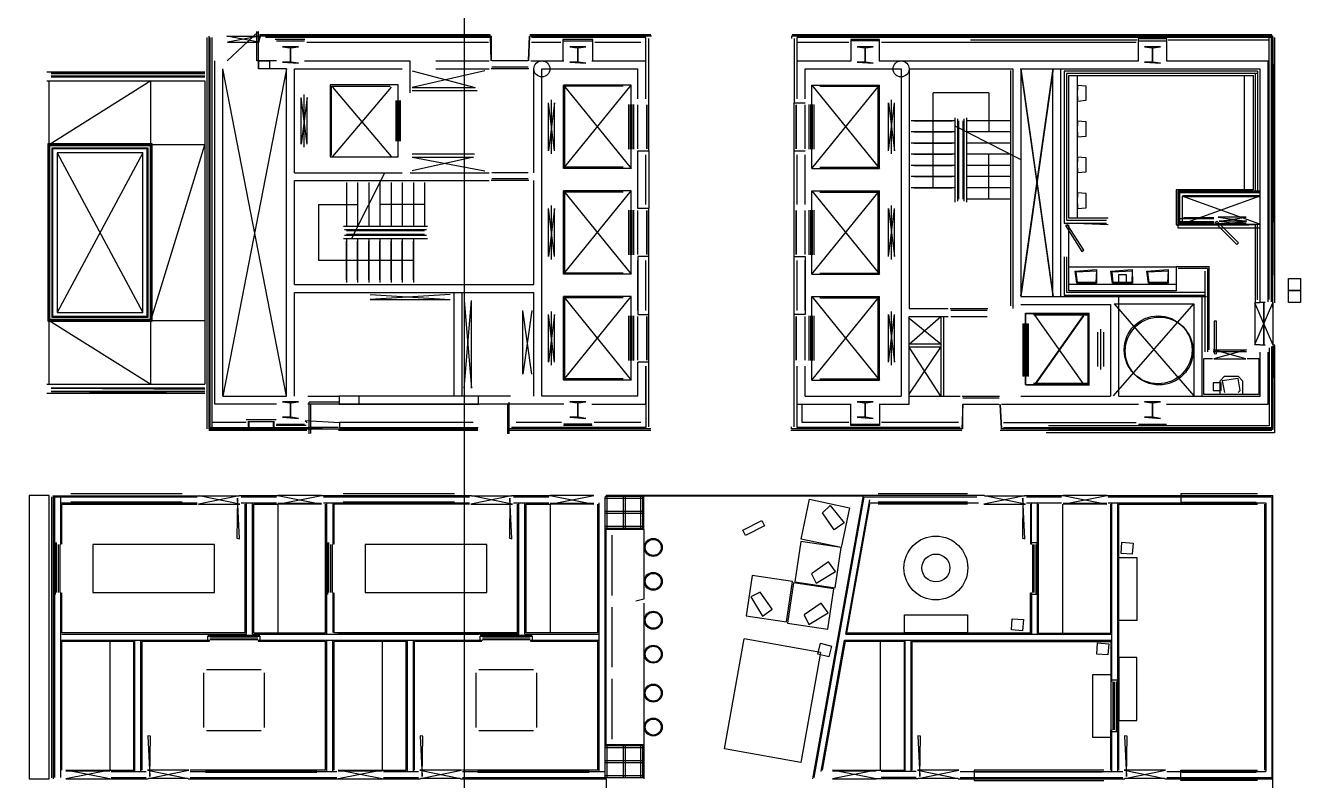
# Model space of a CAD drawing. Header units: millimetres. Extents: x -167342 to 210257, y -148500 to 0.
# Drawn here: x 105916 to 137866, y -99230 to -80312 of the extents above; entities that cross this region are included whole.
import ezdxf

# ---------------------------------------------------------------- set-up
doc = ezdxf.new("R2010")
doc.units = ezdxf.units.MM
doc.layers.add('CONTROL_SIMPLIFIED', color=7, linetype='Continuous')

msp = doc.modelspace()

# ---------------------------------------------------------------- linework, layer by layer
at = {"layer": 'CONTROL_SIMPLIFIED'}
for p, q in [((110467, -90420), (110467, -80610)), ((110507, -80580), (110507, -90420)), ((110538, -80611), (110538, -90387)), ((110588, -80611), (110588, -90387)), ((111782, -80540), (117562, -80540)), ((117560, -80611), (111927, -80611)), ((112917, -80661), (112172, -80661)), ((112207, -80700), (112907, -80700)), ((112207, -80700), (112907, -80700)), ((117517, -80736), (112967, -80736)), ((118552, -80540), (121587, -80540)), ((121607, -80580), (118552, -80580)), ((121457, -80611), (118597, -80611)), ((119335, -80736), (118597, -80736)), ((119407, -80700), (120107, -80700)), ((119407, -80700), (120107, -80700)), ((121332, -80736), (120180, -80736)), ((121457, -82150), (121457, -80611)), ((121537, -82250), (121537, -80635)), ((125127, -80540), (137144, -80540)), ((125257, -82150), (125257, -80611)), ((137143, -80611), (125257, -80611)), ((126547, -80736), (125257, -80736)), ((127307, -80700), (126607, -80700)), ((127307, -80700), (126607, -80700)), ((133747, -80736), (127367, -80736)), ((129587, -80543), (137144, -80543)), ((129587, -80583), (137144, -80583)), ((137143, -80612), (129593, -80612)), ((129597, -80592), (137165, -80592)), ((133807, -80700), (134507, -80700)), ((133807, -80700), (134507, -80700)), ((137081, -80677), (134549, -80677)), ((137079, -87178), (137078, -80612)), ((137143, -87234), (137143, -80612)), ((137165, -87234), (137165, -80592)), ((110657, -89800), (110657, -81200)), ((110657, -89800), (110657, -81200)), ((110857, -89600), (110857, -81400)), ((112457, -81400), (110857, -89600)), ((112457, -89600), (110857, -81400)), ((110857, -89600), (110857, -81400)), ((112457, -89600), (112457, -81400)), ((112457, -89600), (112457, -81400)), ((112657, -84000), (112657, -81400)), ((112657, -81400), (115357, -81400)), ((112657, -84000), (112657, -81400)), ((112657, -81400), (115357, -81400)), ((112907, -81200), (115557, -81200)), ((112907, -81200), (115557, -81200)), ((115557, -82000), (115557, -81200)), ((115557, -82000), (115557, -81200)), ((117426, -81450), (115607, -81862)), ((115607, -81450), (117188, -81862)), ((116197, -81200), (117534, -81200)), ((116197, -81200), (117537, -81200)), ((116197, -81400), (117534, -81400)), ((116197, -81400), (117534, -81400)), ((118527, -81400, 0), (117587, -81400, 0)), ((118512, -81200, 0), (117602, -81200, 0)), ((117602, -81350, 0), (118512, -81350, 0)), ((118577, -81200), (119407, -81200)), ((118577, -81200), (119407, -81200)), ((118657, -84000), (118657, -81400)), ((118657, -84000), (118657, -81400)), ((118857, -89600), (118857, -81400)), ((118857, -81400), (121257, -81400)), ((118857, -89600), (118857, -81400)), ((118857, -81400), (121257, -81400)), ((120107, -81200), (121457, -81200)), ((120107, -81200), (121457, -81200)), ((121257, -82150), (121257, -81400)), ((121257, -82150), (121257, -81400)), ((121457, -82150), (121457, -81200)), ((125257, -81200), (126607, -81200)), ((125257, -82150), (125257, -81200)), ((125257, -81200), (126607, -81200)), ((125457, -81400), (127857, -81400)), ((125457, -82150), (125457, -81400)), ((125457, -81400), (127857, -81400)), ((125457, -82150), (125457, -81400)), ((127307, -81200), (133807, -81200)), ((127307, -81200), (133807, -81200)), ((127857, -81400), (127857, -89600)), ((127857, -81400), (127857, -89600)), ((128057, -81400), (128057, -87400)), ((128057, -81400), (130657, -81400)), ((128057, -81400), (128057, -87400)), ((128057, -81400), (130657, -81400)), ((130599, -81440), (130599, -87340)), ((130657, -81400), (130657, -87400)), ((130657, -81400), (130657, -87400)), ((130849, -81390), (131659, -87090)), ((131659, -81390), (130849, -87090)), ((130857, -81400), (136857, -81400)), ((130857, -81400), (130857, -87100)), ((130857, -81400), (131667, -87100)), ((131667, -81400), (130857, -87100)), ((130857, -81400), (136857, -81400)), ((130857, -81400), (130857, -87100)), ((131654, -81390), (131654, -87090)), ((131854, -81390), (131854, -87090)), ((136792, -81454), (131946, -81454)), ((131946, -81454), (131946, -85262)), ((134507, -81200), (137057, -81200)), ((134507, -81200), (137057, -81200)), ((136792, -81454), (136792, -84463)), ((136857, -87173), (136857, -81400)), ((136857, -87234), (136857, -81400)), ((137057, -87173), (137057, -81200)), ((137057, -87234), (137057, -81200)), ((109057, -81700), (106507, -83300)), ((136792, -81519), (132001, -81519)), ((132011, -85187), (132011, -81519)), ((132059, -85142), (132059, -81567)), ((132059, -81567), (136679, -81567)), ((132279, -85142), (132278, -81561)), ((136459, -84427), (136459, -81567)), ((136678, -81561), (136679, -84427)), ((136727, -81519), (136727, -84463)), ((112897, -83360), (112897, -82040)), ((115254, -81800), (113554, -81800)), ((113554, -81800), (113554, -83600)), ((113584, -83570), (113584, -81830)), ((113584, -81830), (115054, -81830)), ((113610, -81858), (115080, -83598)), ((115080, -81858), (113610, -83598)), ((115254, -83600), (115254, -81800)), ((115607, -81862), (117188, -81862)), ((115607, -81938), (117233, -81938)), ((119397, -83895), (121097, -81805)), ((119397, -81805), (121097, -83895)), ((119397, -83895), (119397, -81805)), ((121097, -81805), (119397, -81805)), ((119427, -83865), (119427, -81835)), ((120897, -81835), (119427, -81835)), ((121097, -83895), (121097, -81805)), ((125617, -83895), (127317, -81805)), ((125617, -81805), (127317, -83895)), ((125617, -81805), (127317, -81805)), ((125617, -83895), (125617, -81805)), ((125817, -81835), (127287, -81835)), ((127287, -83865), (127287, -81835)), ((127317, -83895), (127317, -81805)), ((128657, -84380), (128657, -82000)), ((130057, -82000), (128657, -82000)), ((130057, -82000), (130057, -82980)), ((112822, -83285), (112822, -82115)), ((112972, -83285), (112822, -82115)), ((112972, -82115), (112822, -83285)), ((112972, -83285), (112972, -82115)), ((115193, -82190), (115193, -83210)), ((115233, -83210), (115233, -82190)), ((115277, -82190), (115277, -83210)), ((115317, -83210), (115317, -82190)), ((119172, -82250), (119022, -83450)), ((119172, -83450), (119022, -82250)), ((119022, -83450), (119022, -82250)), ((119097, -83525), (119097, -82175)), ((119172, -83450), (119172, -82250)), ((121037, -83410), (121037, -82290)), ((121077, -83410), (121077, -82290)), ((121120, -83410), (121120, -82290)), ((121160, -83410), (121160, -82290)), ((121257, -83400, 0), (121257, -82300)), ((121487, -82300), (121487, -83400)), ((121487, -83400, 0), (121487, -82300)), ((121537, -83450), (121537, -82250)), ((121537, -83450), (121537, -82250)), ((121537, -83400), (121537, -82300)), ((125177, -83450), (125177, -82250)), ((125177, -83450), (125177, -82250)), ((125177, -83400), (125177, -82300)), ((125227, -82300), (125227, -83400)), ((125227, -83400, 0), (125227, -82300)), ((125457, -83400, 0), (125457, -82300)), ((125553, -83410), (125553, -82290)), ((125593, -83410), (125593, -82290)), ((125637, -83410), (125637, -82290)), ((125677, -83410), (125677, -82290)), ((127542, -83450), (127542, -82250)), ((127542, -83450), (127692, -82250)), ((127542, -82250), (127692, -83450)), ((127617, -83525), (127617, -82175)), ((127692, -83450), (127692, -82250)), ((129207, -82700), (128107, -82700)), ((129207, -82625), (129207, -84735)), ((129282, -84710), (129282, -82650)), ((129307, -84660), (129307, -82700)), ((129407, -82700), (129407, -84660)), ((129432, -82650), (129432, -84710)), ((129507, -84735), (129507, -82625)), ((130607, -82700), (129507, -82700)), ((129207, -82980), (128107, -82980)), ((130607, -82980), (129507, -82980)), ((110407, -83300), (106507, -83300)), ((109057, -87700), (110407, -83300)), ((129207, -83260), (128107, -83260)), ((130607, -83260), (129507, -83260)), ((106707, -83500), (108857, -87500)), ((108857, -83500), (106707, -87500)), ((113554, -83600), (115254, -83600)), ((115607, -83532), (117170, -83532)), ((115607, -83608), (117428, -83950)), ((117139, -83608), (115607, -83950)), ((115607, -83608), (117139, -83608)), ((121257, -84800), (121257, -83550)), ((121457, -84800), (121457, -83550)), ((121457, -84800), (121457, -83550)), ((125257, -84800), (125257, -83550)), ((125257, -84800), (125257, -83550)), ((125457, -84800), (125457, -83550)), ((125457, -84800), (125457, -83550)), ((129207, -83540), (128107, -83540)), ((130607, -83540), (129507, -83540)), ((130057, -84660), (130057, -83540)), ((112657, -84000), (115357, -84000)), ((112657, -84000), (115357, -84000)), ((115557, -84000), (117537, -84000)), ((115557, -84000), (117537, -84000)), ((118512, -84000, 0), (117602, -84000, 0)), ((121097, -83895), (119397, -83895)), ((120897, -83865), (119427, -83865)), ((125617, -83895), (127317, -83895)), ((125817, -83865), (127287, -83865)), ((129207, -83820), (128107, -83820)), ((130607, -83820), (129507, -83820)), ((112657, -84200), (117537, -84200)), ((112657, -86800), (112657, -84200)), ((112657, -84200), (117537, -84200)), ((112657, -86800), (112657, -84200)), ((113957, -84250), (113957, -85350)), ((114237, -84250), (114237, -85350)), ((114517, -84250), (114517, -85350)), ((114797, -84250), (114797, -85350)), ((115077, -84250), (115077, -85350)), ((115357, -84250), (115357, -85350)), ((115637, -84250), (115637, -85350)), ((115917, -84250), (115917, -85350)), ((118527, -84200, 0), (117587, -84200, 0)), ((117602, -84150, 0), (118512, -84150, 0)), ((118657, -86800), (118657, -84200)), ((118657, -86800), (118657, -84200)), ((129207, -84100), (128107, -84100)), ((130607, -84100), (129507, -84100)), ((119397, -86545), (121097, -84455)), ((119397, -84455), (121097, -86545)), ((119397, -86545), (119397, -84455)), ((121097, -84455), (119397, -84455)), ((119427, -86515), (119427, -84485)), ((120897, -84485), (119427, -84485)), ((121097, -86545), (121097, -84455)), ((125617, -86545), (127317, -84455)), ((125617, -84455), (127317, -86545)), ((125617, -86545), (125617, -84455)), ((125617, -84455), (127317, -84455)), ((125817, -84485), (127287, -84485)), ((127287, -86515), (127287, -84485)), ((127317, -86545), (127317, -84455)), ((129207, -84380), (128107, -84380)), ((130607, -84380), (129507, -84380)), ((130607, -84660), (129507, -84660)), ((136679, -84427), (134753, -84427)), ((134753, -84427), (134753, -85308)), ((134804, -84463), (134804, -85272)), ((136857, -84478), (134804, -84478)), ((134819, -84478), (134819, -85257)), ((136857, -84493), (134819, -84493)), ((134834, -84493), (134834, -85242)), ((136857, -84508), (134834, -84508)), ((136857, -84608), (134934, -84608)), ((136857, -84583), (134935, -84583)), ((113257, -84800), (114237, -84800)), ((113257, -84800), (113257, -86200)), ((115917, -84800), (114797, -84800)), ((119022, -86100), (119022, -84900)), ((119172, -86100), (119022, -84900)), ((119172, -84900), (119022, -86100)), ((119097, -86175), (119097, -84825)), ((119172, -86100), (119172, -84900)), ((121037, -86060), (121037, -84940)), ((121077, -86060), (121077, -84940)), ((121120, -86060), (121120, -84940)), ((121160, -86060), (121160, -84940)), ((121257, -86050, 0), (121257, -84950)), ((121487, -84950), (121487, -86050)), ((121487, -86050, 0), (121487, -84950)), ((121537, -86100), (121537, -84900)), ((121537, -86100), (121537, -84900)), ((121537, -86050), (121537, -84950)), ((125177, -86100), (125177, -84900)), ((125177, -86100), (125177, -84900)), ((125177, -86050), (125177, -84950)), ((125227, -84950), (125227, -86050)), ((125227, -86050, 0), (125227, -84950)), ((125457, -86050, 0), (125457, -84950)), ((125553, -86060), (125553, -84940)), ((125593, -86060), (125593, -84940)), ((125637, -86060), (125637, -84940)), ((125677, -86060), (125677, -84940)), ((127542, -86100), (127542, -84900)), ((127542, -84900), (127692, -86100)), ((127542, -86100), (127692, -84900)), ((127617, -86175), (127617, -84825)), ((127692, -86100), (127692, -84900)), ((131946, -85262), (133004, -85262)), ((132011, -85187), (133004, -85187)), ((133049, -85142), (132059, -85142)), ((134804, -85257), (135699, -85257)), ((134819, -85242), (135699, -85242)), ((134834, -85227), (135698, -85227)), ((134853, -85152), (135698, -85152)), ((134934, -85127), (135698, -85127)), ((136782, -85272), (136782, -87189)), ((136847, -85272), (136847, -87189)), ((115992, -85350), (113882, -85350)), ((113907, -85425), (115967, -85425)), ((115967, -85575), (113907, -85575)), ((113957, -85450), (115917, -85450)), ((115917, -85550), (113957, -85550)), ((132059, -86958), (132059, -85308)), ((134753, -85308), (135743, -85308)), ((135745, -85308), (136568, -85308)), ((113882, -85650), (115992, -85650)), ((113957, -85650), (113957, -86750)), ((114237, -85650), (114237, -86750)), ((114517, -85650), (114517, -86750)), ((114797, -85650), (114797, -86750)), ((115077, -85650), (115077, -86750)), ((115357, -85650), (115357, -86750)), ((115637, -85650), (115637, -86750)), ((115637, -86200), (113257, -86200)), ((121257, -87450), (121257, -86200)), ((121457, -87450), (121457, -86200)), ((121457, -87450), (121457, -86200)), ((125257, -87450), (125257, -86200)), ((125257, -87450), (125257, -86200)), ((125457, -87450), (125457, -86200)), ((131946, -86112), (131946, -87071)), ((132011, -87006), (132011, -86112)), ((121097, -86545), (119397, -86545)), ((120897, -86515), (119427, -86515)), ((125617, -86545), (127317, -86545)), ((125817, -86515), (127287, -86515)), ((134753, -86353), (135580, -86353)), ((135532, -86401), (134801, -86401)), ((135467, -86466), (135467, -88491)), ((135532, -86401), (135532, -88491)), ((135580, -88443), (135580, -86353)), ((112657, -86800), (118657, -86800)), ((112657, -86800), (118657, -86800)), ((132060, -86793), (134753, -86793)), ((112657, -87000), (118657, -87000)), ((112657, -89600), (112657, -87000)), ((112657, -87000), (118657, -87000)), ((112657, -89600), (112657, -87000)), ((114557, -87050), (116557, -87182)), ((116557, -87050), (114557, -87182)), ((114557, -87182), (116557, -87182)), ((116657, -89600), (116657, -87000)), ((116857, -89600), (116857, -87000)), ((116907, -89400), (117089, -87200)), ((116907, -87200), (117089, -89400)), ((117089, -89400), (117089, -87200)), ((118657, -89600), (118657, -87000)), ((118657, -89600), (118657, -87000)), ((119397, -89195), (121097, -87105)), ((119397, -87105), (121097, -89195)), ((119397, -89195), (119397, -87105)), ((121097, -87105), (119397, -87105)), ((119427, -89165), (119427, -87135)), ((120897, -87135), (119427, -87135)), ((121097, -89195), (121097, -87105)), ((125617, -89195), (127317, -87105)), ((125617, -87105), (127317, -89195)), ((125617, -87105), (127317, -87105)), ((125617, -89195), (125617, -87105)), ((125817, -87135), (127287, -87135)), ((127287, -89165), (127287, -87135)), ((127317, -89195), (127317, -87105)), ((130857, -87100), (135507, -87100)), ((130857, -87100), (135394, -87100)), ((130857, -87100), (133307, -87100)), ((131946, -87071), (135467, -87071)), ((135467, -87006), (132011, -87006)), ((133307, -87100), (133307, -89600)), ((133307, -87100), (133307, -89600)), ((118375, -89050), (118375, -87450)), ((118607, -89050), (118375, -87450)), ((118607, -87450), (118375, -89050)), ((119097, -88825), (119097, -87475)), ((127617, -88825), (127617, -87475)), ((128057, -87400), (129037, -87400)), ((128057, -87400), (129037, -87400)), ((129087, -87400, 0), (130027, -87400, 0)), ((130012, -87450, 0), (129102, -87450, 0)), ((130857, -87300), (133107, -87300)), ((130857, -87300), (133107, -87300)), ((130979, -89308), (130979, -87518)), ((130979, -87518), (132573, -87518)), ((130987, -89318), (130987, -87528)), ((130987, -87528), (132581, -87528)), ((132573, -89308), (132573, -87518)), ((133107, -87300), (133107, -89600)), ((133107, -87300), (133107, -89600)), ((133184, -89590), (135194, -87290)), ((133184, -89590), (135194, -87290)), ((133194, -87290), (135194, -89590)), ((133194, -87290), (135194, -89590)), ((136944, -88299), (136944, -87267, 0)), ((136953, -88299), (136953, -87267, 0)), ((106507, -87700), (109057, -89300)), ((119022, -88750), (119022, -87550)), ((119172, -88750), (119022, -87550)), ((119172, -87550), (119022, -88750)), ((119172, -88750), (119172, -87550)), ((121037, -88710), (121037, -87590)), ((121077, -88710), (121077, -87590)), ((121120, -88710), (121120, -87590)), ((121160, -88710), (121160, -87590)), ((121257, -88700, 0), (121257, -87600)), ((121487, -87600), (121487, -88700)), ((121487, -88700, 0), (121487, -87600)), ((121537, -88750), (121537, -87550)), ((121537, -88750), (121537, -87550)), ((121537, -88700), (121537, -87600)), ((125177, -88750), (125177, -87550)), ((125177, -88750), (125177, -87550)), ((125177, -88700), (125177, -87600)), ((125227, -87600), (125227, -88700)), ((125227, -88700, 0), (125227, -87600)), ((125457, -88700, 0), (125457, -87600)), ((125553, -88710), (125553, -87590)), ((125593, -88710), (125593, -87590)), ((125637, -88710), (125637, -87590)), ((125677, -88710), (125677, -87590)), ((127542, -88750), (127542, -87550)), ((127542, -87550), (127692, -88750)), ((127542, -88750), (127692, -87550)), ((127692, -88750), (127692, -87550)), ((128057, -87600), (129037, -87600)), ((128057, -89800), (128057, -87600)), ((128057, -88300), (128857, -87600)), ((128057, -87600), (129037, -87600)), ((128057, -89800), (128057, -87600)), ((128857, -88300), (128057, -87650)), ((128857, -87600), (128857, -89600)), ((128931, -89600), (128931, -87600)), ((129102, -87600, 0), (130012, -87600, 0)), ((130915, -89098), (130915, -87778)), ((130923, -89108), (130923, -87788)), ((130955, -89098), (130955, -87778)), ((130963, -89108), (130963, -87788)), ((130999, -89098), (130999, -87778)), ((131007, -89108), (131007, -87788)), ((131039, -89098), (131039, -87778)), ((131047, -89108), (131047, -87788)), ((131179, -87548), (132543, -87548)), ((131187, -87558), (132551, -87558)), ((131205, -87578), (132433, -89318)), ((131205, -89308), (132425, -87578)), ((131213, -89318), (132433, -87588)), ((132543, -89278), (132543, -87548)), ((132784, -88854), (132784, -87994)), ((132859, -88929), (132859, -87919)), ((132934, -88854), (132934, -87994)), ((128857, -88300), (128057, -88300)), ((128857, -89600), (128057, -88374)), ((128057, -89550), (128857, -88374)), ((128857, -88374), (128057, -88374)), ((136512, -88486), (135680, -88486)), ((136512, -88491), (135680, -88491)), ((136857, -89600), (136857, -88500)), ((136857, -89600), (136857, -88500)), ((137057, -89800), (137057, -88500)), ((137057, -89800), (137057, -88500)), ((121257, -89600), (121257, -88750)), ((121257, -89600), (121257, -88850)), ((121457, -88850), (121457, -90389)), ((121457, -89800), (121457, -88850)), ((125257, -90389), (125257, -88850)), ((125257, -89800), (125257, -88850)), ((125457, -89600), (125457, -88850)), ((125457, -89600), (125457, -88850)), ((121097, -89195), (119397, -89195)), ((120897, -89165), (119427, -89165)), ((125617, -89195), (127317, -89195)), ((125817, -89165), (127287, -89165)), ((130979, -89308), (132573, -89308)), ((130987, -89318), (132581, -89318)), ((131179, -89278), (132543, -89278)), ((131187, -89288), (132551, -89288)), ((110857, -89600), (112457, -89600)), ((110857, -89600), (112457, -89600)), ((112992, -89600), (113792, -89600)), ((113762, -89750), (113022, -89750)), ((113022, -90540), (113022, -89750)), ((118068, -89601), (113802, -89600)), ((117267, -89600), (114277, -89600)), ((118038, -90541), (118038, -89751)), ((121257, -89600), (118857, -89600)), ((121257, -89600), (118857, -89600)), ((125457, -89600), (127857, -89600)), ((125457, -89600), (127857, -89600)), ((128057, -89600), (129337, -89600)), ((129387, -89600, 0), (130327, -89600, 0)), ((130312, -89650, 0), (129402, -89650, 0)), ((130857, -89600), (133107, -89600)), ((130857, -89600), (133107, -89600)), ((133307, -89600), (136857, -89600)), ((133307, -89600), (136857, -89600)), ((112207, -89800), (110657, -89800)), ((112207, -89800), (110657, -89800)), ((117267, -89800), (112992, -89800)), ((113062, -89800), (113062, -90539)), ((114277, -89800), (117267, -89800)), ((117998, -89801), (117998, -90540)), ((119407, -89800), (118077, -89800)), ((119407, -89800), (118177, -89800)), ((120107, -89800), (121457, -89800)), ((120107, -89800), (121457, -89800)), ((125257, -89800), (126607, -89800)), ((125257, -89800), (126607, -89800)), ((127307, -89800), (128057, -89800)), ((127307, -89800), (128057, -89800)), ((129402, -89800, 0), (130312, -89800, 0)), ((130377, -89800), (133807, -89800)), ((130377, -89800), (133807, -89800)), ((134507, -89800), (137057, -89800)), ((134507, -89800), (137057, -89800)), ((110538, -90389), (113355, -90389)), ((111445, -90264), (110588, -90264)), ((111447, -90185), (112197, -90185)), ((112952, -90339), (112197, -90339)), ((112207, -90300), (112907, -90300)), ((112207, -90300), (112907, -90300)), ((112999, -90375), (113759, -90375)), ((117137, -90264), (113782, -90264)), ((121457, -90389), (118091, -90389)), ((119347, -90264), (118211, -90264)), ((120117, -90339), (119397, -90339)), ((120107, -90300), (119407, -90300)), ((120107, -90300), (119407, -90300)), ((121332, -90264), (120167, -90264)), ((129340, -90389), (125257, -90389)), ((126607, -90300), (127307, -90300)), ((126607, -90300), (127307, -90300)), ((129296, -90264), (127367, -90264)), ((130423, -90264), (133747, -90264)), ((130423, -90389), (137143, -90389)), ((133807, -90300), (134507, -90300)), ((133807, -90300), (134507, -90300)), ((110507, -90420), (113357, -90420)), ((112962, -90460), (110507, -90460)), ((112957, -90420), (117252, -90420)), ((117252, -90460), (113762, -90460)), ((121587, -90460), (118052, -90460)), ((129382, -90460), (125097, -90460)), ((137144, -90460), (130342, -90460)), ((106570, -92120), (106570, -99160)), ((106610, -92091), (106610, -99189)), ((106644, -92124), (110221, -92124)), ((106644, -92125), (106644, -99155)), ((106794, -92125), (106794, -93320)), ((106794, -92274), (110221, -92274)), ((106828, -93310), (106828, -92308)), ((106828, -92308), (110219, -92308)), ((109841, -92050), (107051, -92050)), ((109841, -92050), (107051, -92050)), ((109841, -92258), (107051, -92258)), ((109841, -92258), (107051, -92258)), ((109841, -92273), (107051, -92273)), ((109841, -92273), (107051, -92273)), ((109841, -92308), (107051, -92308)), ((109841, -92308), (107051, -92308)), ((111271, -92090), (112237, -92090)), ((111321, -92124), (112203, -92124)), ((111321, -92274), (112203, -92274)), ((111421, -95531), (111421, -92308)), ((111454, -95565), (111454, -92275)), ((111604, -95565), (111604, -92275)), ((111636, -95531), (111636, -92308)), ((113337, -92090), (117096, -92090)), ((113382, -92124), (117046, -92124)), ((113382, -92274), (117046, -92274)), ((113437, -95531), (113437, -92308)), ((113469, -95565), (113469, -92274)), ((113619, -92274), (113619, -93320)), ((117044, -92308), (113653, -92308)), ((113653, -93310), (113653, -92308)), ((116666, -92050), (113876, -92050)), ((116666, -92050), (113876, -92050)), ((116666, -92258), (113876, -92258)), ((116666, -92258), (113876, -92258)), ((116666, -92273), (113876, -92273)), ((116666, -92273), (113876, -92273)), ((116666, -92308), (113876, -92308)), ((116666, -92308), (113876, -92308)), ((118096, -92090), (119062, -92090)), ((118146, -92124), (119028, -92124)), ((118146, -92274), (119028, -92274)), ((118246, -95531), (118246, -92308)), ((118279, -95565), (118279, -92275)), ((118429, -95565), (118429, -92275)), ((118461, -95531), (118461, -92308)), ((120262, -95531), (120262, -92308)), ((120294, -99005), (120294, -92275)), ((121384, -92115), (120444, -92115)), ((120444, -99155), (120444, -92125)), ((121384, -92165), (120444, -92165)), ((129951, -92090), (120469, -92090)), ((120494, -92915), (120494, -92115)), ((120902, -92915), (120902, -92115)), ((120952, -92915), (120952, -92115)), ((121334, -92915), (121334, -92115)), ((121384, -92915), (121384, -92115)), ((121409, -92940), (121409, -92090)), ((121409, -92095), (126911, -92095)), ((125644, -99190), (126912, -92090)), ((125676, -99156), (126932, -92124)), ((126469, -95565), (127071, -92195)), ((126501, -95532), (127076, -92308)), ((126932, -92124), (129757, -92124)), ((127057, -92274), (129801, -92274)), ((129521, -92050), (127281, -92050)), ((129521, -92050), (127281, -92050)), ((129521, -92258), (127281, -92258)), ((129521, -92258), (127281, -92258)), ((129521, -92273), (127281, -92273)), ((129521, -92273), (127281, -92273)), ((129521, -92308), (127281, -92308)), ((129521, -92308), (127281, -92308)), ((130951, -92090), (131916, -92090)), ((131001, -92124), (131880, -92124)), ((131001, -92274), (131880, -92274)), ((131101, -92308), (131101, -93310)), ((131126, -93269), (131126, -92274)), ((131126, -93320), (131126, -92275)), ((131276, -95565), (131276, -92275)), ((133016, -92090), (137174, -92090)), ((133050, -92124), (137132, -92124)), ((133050, -92274), (136985, -92274)), ((133116, -95540), (133116, -92308)), ((133141, -96760), (133141, -92275)), ((133291, -99005), (133291, -92275)), ((133316, -92308), (134864, -92308)), ((133316, -98972), (133316, -92308)), ((136786, -92050), (134866, -92050)), ((134896, -92258), (136756, -92258)), ((136969, -98972), (136969, -92308)), ((136994, -92275), (136994, -99006)), ((137144, -92125), (137144, -99156)), ((121384, -92490), (120444, -92490)), ((121384, -92540), (120444, -92540)), ((121384, -92865), (120444, -92865)), ((121384, -92915), (120444, -92915)), ((121409, -92940), (120469, -92940)), ((120469, -98340), (120469, -92940)), ((106669, -94571), (106669, -93268)), ((106694, -94521), (106694, -93268)), ((113494, -94571), (113494, -93268)), ((113519, -94521), (113519, -93268)), ((120609, -93087), (120609, -94594)), ((106744, -94521), (106744, -93318)), ((106781, -94520), (106781, -93320)), ((110650, -93320), (107600, -93320)), ((107600, -93320), (107600, -94520)), ((110650, -94520), (110650, -93320)), ((113569, -94521), (113569, -93318)), ((113606, -94520), (113606, -93320)), ((117475, -93320), (114425, -93320)), ((114425, -93320), (114425, -94520)), ((117475, -94520), (117475, -93320)), ((131148, -93320), (131148, -94520)), ((131185, -93319), (131185, -94521)), ((131235, -93319), (131235, -94572)), ((106794, -94520), (106794, -99155)), ((106828, -95531), (106828, -94530)), ((107600, -94520), (110650, -94520)), ((113619, -94520), (113619, -95520)), ((113653, -95531), (113653, -94530)), ((114425, -94520), (117475, -94520)), ((131101, -95532), (131101, -94530)), ((131126, -94520), (131126, -95580)), ((131126, -95565), (131126, -94520)), ((120609, -94887), (120609, -96394)), ((121409, -94790), (121409, -96490)), ((106794, -95715), (110539, -95715)), ((106826, -98972), (106826, -95749)), ((108628, -95749), (106826, -95749)), ((111421, -95531), (106828, -95531)), ((106828, -95565), (111454, -95565)), ((108628, -98972), (108628, -95749)), ((108660, -99005), (108660, -95715)), ((108810, -99005), (108810, -95715)), ((108843, -98972), (108843, -95749)), ((110529, -95749), (108843, -95749)), ((111741, -95615), (110538, -95615)), ((111739, -95665), (110539, -95665)), ((111739, -95702), (110539, -95702)), ((111604, -95565), (117288, -95565)), ((111636, -95531), (113437, -95531)), ((111739, -95715), (117364, -95715)), ((113435, -95749), (111749, -95749)), ((113435, -98972), (113435, -95749)), ((113469, -99005), (113469, -95715)), ((113619, -99005), (113619, -95715)), ((113651, -98972), (113651, -95749)), ((115453, -95749), (113651, -95749)), ((118246, -95531), (113653, -95531)), ((118279, -95565), (113754, -95565)), ((115453, -98972), (115453, -95749)), ((115485, -99005), (115485, -95715)), ((115635, -99005), (115635, -95715)), ((115668, -98972), (115668, -95749)), ((117354, -95749), (115668, -95749)), ((118566, -95615), (117363, -95615)), ((118564, -95665), (117364, -95665)), ((118564, -95702), (117364, -95702)), ((118429, -95565), (120294, -95565)), ((120262, -95531), (118461, -95531)), ((118564, -95715), (120294, -95715)), ((120260, -95749), (118574, -95749)), ((120260, -98972), (120260, -95749)), ((125855, -99006), (126443, -95715)), ((125886, -98972), (126464, -95740)), ((126443, -95715), (133141, -95715)), ((126464, -95740), (127938, -95740)), ((126469, -95565), (133141, -95565)), ((126501, -95532), (131101, -95532)), ((127963, -99005), (127963, -95715)), ((128113, -99005), (128113, -95715)), ((128138, -98972), (128138, -95748)), ((128138, -95748), (133116, -95748)), ((131301, -95540), (133116, -95540)), ((133116, -95748), (133116, -96750)), ((111820, -96459), (110454, -96459)), ((118645, -96459), (117279, -96459)), ((110378, -96535), (110378, -97900)), ((111896, -96535), (111896, -97900)), ((117203, -96535), (117203, -97900)), ((118721, -96535), (118721, -97900)), ((120609, -96686), (120609, -98195)), ((121409, -96490), (121409, -99190)), ((133163, -96760), (133163, -97960)), ((133200, -96758), (133200, -97961)), ((133250, -96758), (133250, -98011)), ((110454, -97976), (111820, -97976)), ((117279, -97976), (118645, -97976)), ((133116, -98972), (133116, -97970)), ((133141, -99005), (133141, -97960)), ((121384, -98365), (120444, -98365)), ((121409, -98340), (120469, -98340)), ((120494, -99165), (120494, -98365)), ((120902, -99165), (120902, -98365)), ((120952, -99165), (120952, -98365)), ((121334, -99165), (121334, -98365)), ((121384, -99165), (121384, -98365)), ((121384, -98415), (120444, -98415)), ((108059, -99006), (108937, -99006)), ((110043, -99006), (113717, -99006)), ((113435, -98972), (110045, -98972)), ((110423, -98972), (113213, -98972)), ((110423, -98972), (113213, -98972)), ((110423, -99007), (113213, -99007)), ((110423, -99007), (113213, -99007)), ((110423, -99022), (113213, -99022)), ((110423, -99022), (113213, -99022)), ((114886, -99006), (115768, -99006)), ((116868, -99006), (120444, -99006)), ((120260, -98972), (116870, -98972)), ((117248, -98972), (120038, -98972)), ((117248, -98972), (120038, -98972)), ((117248, -99007), (120038, -99007)), ((117248, -99007), (120038, -99007)), ((117248, -99022), (120038, -99022)), ((117248, -99022), (120038, -99022)), ((121384, -98740), (120444, -98740)), ((121384, -98790), (120444, -98790)), ((127236, -98972), (127938, -98972)), ((128238, -99006), (127360, -99006)), ((129338, -99006), (133416, -99006)), ((132908, -99021), (129718, -99021)), ((134516, -99006), (136994, -99006)), ((134896, -99022), (136756, -99022)), ((108026, -99190), (108993, -99190)), ((108059, -99156), (108937, -99156)), ((109993, -99190), (113751, -99190)), ((110043, -99156), (113717, -99156)), ((114851, -99190), (115818, -99190)), ((114886, -99156), (115768, -99156)), ((116818, -99190), (120467, -99190)), ((116868, -99156), (120444, -99156)), ((121384, -99115), (120444, -99115)), ((121384, -99165), (120444, -99165)), ((120464, -99190), (120464, -100831)), ((120469, -99190), (120469, -100831)), ((128288, -99190), (127236, -99190)), ((128238, -99156), (127360, -99156)), ((129288, -99190), (133466, -99190)), ((129338, -99156), (133416, -99156)), ((134466, -99190), (137174, -99190)), ((134516, -99156), (137144, -99156)), ((136786, -99230), (134866, -99230))]:
    msp.add_line(p, q, dxfattribs=at)
for points in [[(18926, -118638), (116918, -118638), (116918, -49344), (18926, -49344)], [(110977, -80730), (111767, -80730), (110962, -80580), (111782, -80580)], [(112355, -81229), (112760, -81257), (112566, -81229), (112566, -80871), (112760, -80843), (112355, -80843), (112548, -80871), (112548, -81229)], [(112355, -81229), (112760, -81257), (112566, -81229), (112566, -80871), (112760, -80843), (112355, -80843), (112548, -80871), (112548, -81229)], [(119555, -81229), (119960, -81257), (119766, -81229), (119766, -80871), (119960, -80843), (119555, -80843), (119748, -80871), (119748, -81229)], [(119555, -81229), (119960, -81257), (119766, -81229), (119766, -80871), (119960, -80843), (119555, -80843), (119748, -80871), (119748, -81229)], [(126755, -81229), (127160, -81257), (126966, -81229), (126966, -80871), (127160, -80843), (126755, -80843), (126948, -80871), (126948, -81229)], [(126755, -81229), (127160, -81257), (126966, -81229), (126966, -80871), (127160, -80843), (126755, -80843), (126948, -80871), (126948, -81229)], [(133955, -81229), (134360, -81257), (134166, -81229), (134166, -80871), (134360, -80843), (133955, -80843), (134148, -80871), (134148, -81229)], [(133955, -81229), (134360, -81257), (134166, -81229), (134166, -80871), (134360, -80843), (133955, -80843), (134148, -80871), (134148, -81229)], [(111767, -81200), (112027, -81200), (112027, -81400), (111767, -81400)], [(106480, -83273), (109084, -83273), (109084, -87727), (106480, -87727)], [(106489, -83282), (109075, -83282), (109075, -87718), (106489, -87718)], [(106524, -83317), (109040, -83317), (109040, -87683), (106524, -87683)], [(106582, -83375), (108982, -83375), (108982, -87625), (106582, -87625)], [(106604, -83397), (108960, -83397), (108960, -87603), (106604, -87603)], [(108857, -83500), (106707, -83500), (106707, -87500), (108857, -87500)], [(131975, -85327), (132385, -85972), (132436, -85939), (132031, -85303)], [(135772, -85214), (136312, -85754), (136270, -85797), (135737, -85264)], [(132059, -86358), (134753, -86358), (134753, -86958), (132059, -86958)], [(132740, -86748), (132276, -86748), (132246, -86482), (132750, -86462)], [(133638, -86748), (133174, -86748), (133144, -86482), (133648, -86462)], [(133306, -86756), (133506, -86756), (133506, -86556), (133306, -86556)], [(133306, -86758), (133506, -86758), (133506, -86558), (133306, -86558)], [(134536, -86748), (134072, -86748), (134042, -86482), (134546, -86462)], [(137866, -86953), (137566, -86953), (137566, -86653), (137866, -86653)], [(137866, -87253), (137566, -87253), (137566, -86953), (137866, -86953)], [(135690, -88443), (136515, -88443), (135696, -88663), (136496, -88663)], [(136410, -89562), (135850, -89562), (135850, -89212), (135960, -89102), (136300, -89102), (136410, -89212)], [(135680, -89462), (135880, -89462), (135880, -89262), (135680, -89262)], [(112355, -90129), (112760, -90157), (112566, -90129), (112566, -89771), (112760, -89743), (112355, -89743), (112548, -89771), (112548, -90129)], [(112355, -90129), (112760, -90157), (112566, -90129), (112566, -89771), (112760, -89743), (112355, -89743), (112548, -89771), (112548, -90129)], [(114277, -89600), (113777, -89600), (113777, -89800), (114277, -89800)], [(119555, -90129), (119960, -90157), (119766, -90129), (119766, -89771), (119960, -89743), (119555, -89743), (119748, -89771), (119748, -90129)], [(119555, -90129), (119960, -90157), (119766, -90129), (119766, -89771), (119960, -89743), (119555, -89743), (119748, -89771), (119748, -90129)], [(126755, -90129), (127160, -90157), (126966, -90129), (126966, -89771), (127160, -89743), (126755, -89743), (126948, -89771), (126948, -90129)], [(126755, -90129), (127160, -90157), (126966, -90129), (126966, -89771), (127160, -89743), (126755, -89743), (126948, -89771), (126948, -90129)], [(133955, -90129), (134360, -90157), (134166, -90129), (134166, -89771), (134360, -89743), (133955, -89743), (134148, -89771), (134148, -90129)], [(133955, -90129), (134360, -90157), (134166, -90129), (134166, -89771), (134360, -89743), (133955, -89743), (134148, -89771), (134148, -90129)], [(111522, -90418), (111522, -90238), (112122, -90238), (112122, -90418)], [(106010, -92091), (106010, -99191), (106510, -99191), (106510, -92091)], [(125355, -93184), (125563, -92185), (126562, -92394), (126353, -93393)], [(126184, -92949), (125887, -92522), (126077, -92340), (126430, -92777)], [(123889, -92959), (124369, -92719), (124435, -92850), (123955, -93091)], [(125344, -93243), (125194, -94253), (126204, -94402), (126353, -93393)], [(133390, -93261), (133670, -93281), (133650, -93561), (133370, -93541)], [(126041, -93751), (125614, -94049), (125730, -94285), (126213, -93997)], [(133766, -93641), (133766, -95221), (133316, -95221), (133316, -93641)], [(125135, -94242), (124126, -94092), (123976, -95102), (124985, -95251)], [(124627, -94939), (124330, -94512), (124094, -94628), (124381, -95110)], [(125159, -94277), (125010, -95286), (126019, -95436), (126169, -94427)], [(125856, -94785), (125430, -95082), (125546, -95318), (126028, -95031)], [(129519, -95532), (127939, -95532), (127939, -95082), (129519, -95082)], [(130643, -95177), (130923, -95197), (130903, -95477), (130623, -95457)], [(125841, -95791), (126113, -95860), (126044, -96132), (125772, -96063)], [(132782, -95782), (133062, -95802), (133042, -96082), (132762, -96062)], [(133766, -97727), (133766, -96147), (133316, -96147), (133316, -97727)], [(132666, -98150), (132666, -96570), (133116, -96570), (133116, -98150)]]:
    msp.add_lwpolyline(points, close=True, dxfattribs=at)
for points in [[(110972, -81200), (111752, -80460)], [(112207, -81200), (111712, -81200), (111712, -80461)], [(112457, -81400), (111752, -81400), (111752, -80460)], [(117587, -80580), (111782, -80580), (111767, -80730), (111802, -80580)], [(117587, -80580), (117587, -81200), (117572, -80580)], [(118522, -81195), (118542, -80580), (118522, -81195)], [(120130, -81200), (120130, -80661), (119385, -80661), (119385, -81200)], [(137174, -87380), (137174, -80580), (125107, -80580), (125107, -80635)], [(125177, -80635), (125177, -82250), (125457, -82250)], [(127317, -81200), (127317, -80661), (126597, -80661), (126597, -81200)], [(133767, -80679), (129593, -80679)], [(134517, -81200), (134517, -80645), (133797, -80645), (133797, -81200)], [(137174, -80613), (137214, -87234)], [(137214, -80613), (137214, -87264)], [(106454, -81473), (110407, -81473)], [(106454, -81700), (110407, -81700)], [(106507, -89300), (106507, -81700)], [(106557, -81482), (110407, -81482)], [(106557, -81517), (110407, -81517)], [(106557, -81575), (110407, -81575)], [(106557, -81597), (110407, -81597)], [(109057, -89300), (109057, -81700)], [(110407, -81700), (110407, -89300)], [(132279, -82090), (132279, -82205), (132495, -82186), (132495, -81833), (132279, -81815), (132279, -81930)], [(128174, -82700), (129140, -82700)], [(130540, -82700), (129574, -82700)], [(132279, -82987), (132279, -83102), (132495, -83083), (132495, -82730), (132279, -82712), (132279, -82827)], [(128174, -82980), (129140, -82980)], [(129202, -82825), (130857, -83667)], [(130540, -82980), (129574, -82980)], [(128174, -83260), (129140, -83260)], [(130540, -83260), (129574, -83260)], [(121257, -83450), (121537, -83450), (121537, -84900), (121257, -84900), (121257, -83450)], [(125177, -84900), (125177, -83450), (125457, -83450)], [(128174, -83540), (129140, -83540)], [(130540, -83540), (129574, -83540)], [(132279, -83884), (132279, -83999), (132495, -83980), (132495, -83627), (132279, -83609), (132279, -83724)], [(114082, -85655), (114924, -84000)], [(128174, -83820), (129140, -83820)], [(130540, -83820), (129574, -83820)], [(113957, -84318), (113957, -85283)], [(114237, -84318), (114237, -85283)], [(114517, -84318), (114517, -85283)], [(114797, -84318), (114797, -85283)], [(115077, -84318), (115077, -85283)], [(115357, -84318), (115357, -85283)], [(115637, -84318), (115637, -85283)], [(115917, -84318), (115917, -85283)], [(128174, -84100), (129140, -84100)], [(130540, -84100), (129574, -84100)], [(128174, -84381), (129140, -84381)], [(130540, -84380), (129574, -84380)], [(130540, -84660), (129574, -84660)], [(132279, -84781), (132279, -84896), (132495, -84877), (132495, -84524), (132279, -84506), (132279, -84621)], [(136857, -84463), (134789, -84463), (134789, -85272), (135699, -85272)], [(136849, -85390), (134799, -85390), (134799, -84490), (136849, -84490)], [(136849, -84590), (134899, -84590), (134899, -85290), (136849, -85290)], [(136849, -84590), (134899, -85290)], [(136849, -85290), (134899, -84590)], [(133049, -85308), (132039, -85265)], [(136514, -85308), (135744, -85308), (136496, -85215), (135830, -85215), (136514, -85308)], [(136508, -85283), (135744, -85283), (136508, -85248)], [(136523, -85215), (135833, -85215), (136503, -85115), (135799, -85115), (136523, -85215)], [(136570, -85302), (136734, -85308), (136734, -87234)], [(113957, -86683), (113957, -85718)], [(114237, -86683), (114237, -85718)], [(114517, -86683), (114517, -85718)], [(114797, -86683), (114797, -85718)], [(115077, -86683), (115077, -85718)], [(115357, -86683), (115357, -85718)], [(115638, -86683), (115638, -85718)], [(121257, -86100), (121257, -87550), (121537, -87550), (121537, -86100), (121257, -86100)], [(125457, -86100), (125457, -87550), (125177, -87550), (125177, -86100), (125457, -86100)], [(132757, -86768), (132258, -86768), (132216, -86470), (132752, -86423), (132757, -86768)], [(133655, -86768), (133156, -86768), (133114, -86470), (133650, -86423), (133655, -86768)], [(134553, -86768), (134054, -86768), (134012, -86470), (134548, -86423), (134553, -86768)], [(135394, -87100), (135394, -89600)], [(133194, -87290), (135194, -87290), (135194, -89590)], [(136982, -87244), (136724, -87264), (136982, -87244)], [(137174, -88304), (136724, -87264), (136724, -88304), (137174, -87264)], [(137174, -87255), (137172, -88313)], [(106507, -87700), (110407, -87700)], [(135762, -88541), (135762, -87722), (135702, -87722), (135702, -88531), (135762, -88541)], [(137174, -88333), (137174, -90420), (130362, -90420)], [(137214, -88334), (137214, -90518), (131490, -90518)], [(137174, -88334), (137174, -90438), (131550, -90438)], [(137143, -88354), (137143, -90408), (131550, -90408)], [(137078, -88389), (137078, -90343), (131550, -90343)], [(136982, -88324), (136724, -88304), (136982, -88324)], [(137174, -89500), (137214, -88304)], [(121537, -90365), (121537, -88750), (121257, -88750)], [(125177, -90365), (125177, -88750)], [(136531, -88653), (136819, -88653), (136819, -89562), (135440, -89562), (135440, -88653), (135661, -88653)], [(106454, -89300), (110407, -89300)], [(110407, -89403), (106557, -89403), (110407, -89425)], [(136300, -89512), (136355, -89457), (136300, -89157), (135905, -89212), (135960, -89512)], [(106454, -89527), (110407, -89527)], [(110407, -89483), (106557, -89483), (110407, -89518)], [(118068, -89801), (117268, -89801), (117268, -89601)], [(126547, -90264), (125382, -90264), (125382, -89800)], [(127317, -89800), (127317, -90339), (126597, -90339), (126597, -89800)], [(129407, -90420), (129407, -89800), (129381, -90420)], [(130342, -89805), (130373, -90420), (130342, -89805)], [(111497, -90230), (111497, -90418), (112147, -90418), (112147, -90228)], [(113782, -90270), (112922, -90220), (112972, -90270)], [(113787, -90264), (113787, -90389), (117257, -90389)], [(129407, -90420), (125107, -90420), (125107, -90365)], [(121587, -90420), (118052, -90420)], [(106610, -92099), (110271, -92099)], [(110271, -92099), (111271, -92099), (110251, -92308), (111291, -92308), (110271, -92099)], [(111280, -93172), (111231, -92154), (111216, -93160), (111280, -93172)], [(111636, -92309), (112236, -92309), (112236, -95531)], [(113337, -92090), (112237, -92090), (113337, -92308), (112237, -92308), (113337, -92090)], [(113337, -92292), (112237, -92292)], [(112237, -92297), (113337, -92297)], [(117096, -92099), (118096, -92099), (117076, -92308), (118116, -92308), (117096, -92099)], [(118105, -93172), (118056, -92154), (118041, -93160), (118105, -93172)], [(118461, -92309), (119061, -92309), (119061, -95531)], [(120162, -92090), (119062, -92090), (120162, -92308), (119062, -92308), (120162, -92090)], [(120162, -92292), (119062, -92292), (120162, -92297)], [(129951, -92099), (130951, -92099), (129931, -92308), (130971, -92308), (129951, -92099)], [(130960, -93172), (130911, -92154), (130896, -93160), (130960, -93172)], [(131301, -95540), (131301, -92308)], [(131901, -92308), (131901, -95540)], [(133016, -92090), (131916, -92090), (133016, -92308), (131916, -92308), (133016, -92090)], [(133016, -92292), (131916, -92292)], [(131916, -92297), (133016, -92297)], [(134866, -92050), (134866, -92308), (136786, -92308)], [(137174, -105070), (137174, -92090)], [(121409, -92940), (121409, -94690), (121209, -94740)], [(131126, -93269), (131260, -93269), (131260, -94572), (131126, -94572)], [(108029, -95749), (108029, -98971), (108628, -98971)], [(110488, -95590), (111791, -95590)], [(110488, -95715), (110488, -95615), (111791, -95615), (111791, -95715)], [(114853, -95749), (114853, -98971), (115453, -98971)], [(117312, -95590), (118616, -95590)], [(117313, -95715), (117313, -95615), (118616, -95615), (118616, -95715)], [(125834, -96019), (125342, -98775), (123432, -98434), (123924, -95678)], [(125834, -96019), (123924, -95678)], [(127338, -98972), (127338, -95740)], [(127938, -95740), (127938, -98972)], [(133141, -96708), (133275, -96708), (133275, -98011), (133141, -98011)], [(108984, -98108), (109033, -99126), (109048, -98120), (108984, -98108)], [(115809, -98108), (115858, -99126), (115873, -98120), (115809, -98108)], [(128279, -98108), (128328, -99126), (128343, -98120), (128279, -98108)], [(133457, -98108), (133506, -99126), (133521, -98120), (133457, -98108)], [(106926, -99190), (108026, -99190), (106926, -98972), (108026, -98972), (106926, -99190)], [(108026, -98984), (106926, -98984)], [(106926, -98989), (108026, -98989)], [(109993, -99181), (108993, -99181), (110013, -98972), (108973, -98972), (109993, -99181)], [(113751, -99190), (114851, -99190), (113751, -98972), (114851, -98972), (113751, -99190)], [(114851, -98984), (113751, -98984)], [(113751, -98989), (114851, -98989)], [(116818, -99181), (115818, -99181), (116838, -98972), (115798, -98972), (116818, -99181)], [(126136, -99190), (127236, -99190), (126136, -98972), (127236, -98972), (126136, -99190)], [(127236, -98983), (126136, -98983)], [(126136, -98988), (127236, -98988)], [(129288, -99181), (128288, -99181), (129308, -98972), (128268, -98972), (129288, -99181)], [(132938, -98972), (129688, -98972), (129688, -99230), (132938, -99230)], [(134466, -99181), (133466, -99181), (134486, -98972), (133446, -98972), (134466, -99181)], [(134866, -99230), (134866, -98972), (136786, -98972)], [(134622, -105065), (137169, -105065), (137169, -99190)]]:
    msp.add_lwpolyline(points, dxfattribs=at)
for centre, radius in [((118857, -81400), 200), ((127857, -81400), 200), ((134299, -88440), 850), ((134325, -88468), 850), ((121648, -93390), 225), ((121648, -93390), 200), ((128729, -93905), 800), ((128729, -93905), 350), ((121648, -94240), 225), ((121648, -94240), 200), ((121648, -95215), 225), ((121648, -95215), 200), ((121648, -96065), 225), ((121648, -96065), 200), ((121648, -97040), 225), ((121648, -97040), 200), ((121648, -97890), 225), ((121648, -97890), 200)]:
    msp.add_circle(centre, radius, dxfattribs=at)

doc.saveas('drawing.dxf')
